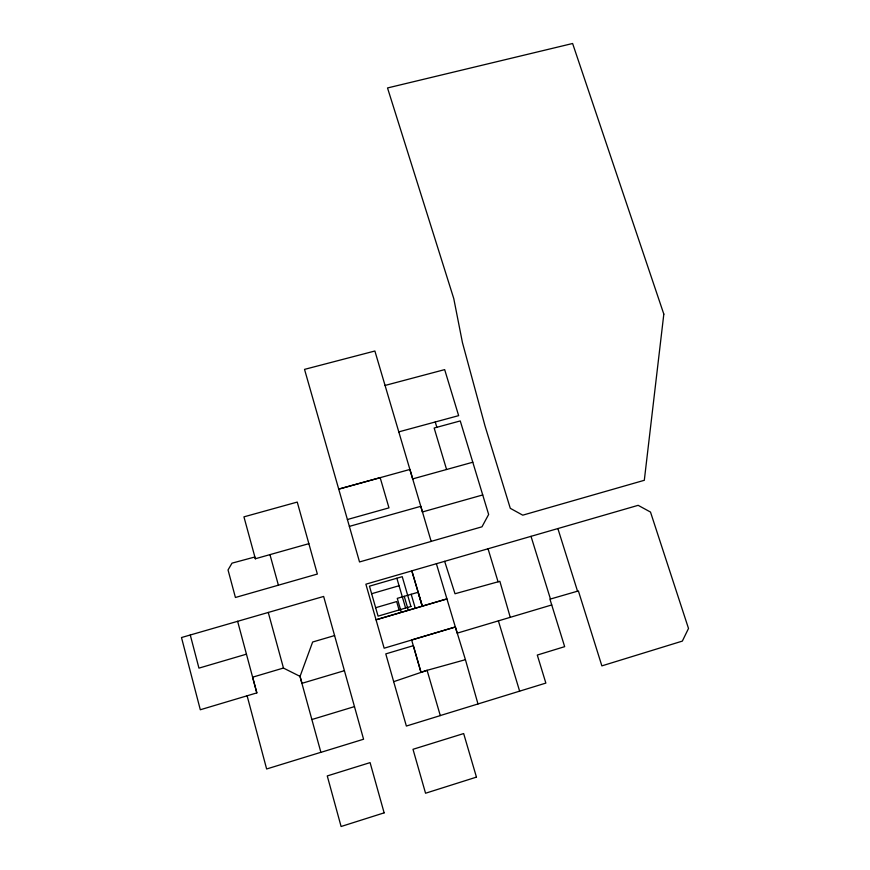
<?xml version="1.0" encoding="UTF-8"?>
<svg xmlns="http://www.w3.org/2000/svg" width="870" height="870" viewBox="0 0 870 870"><rect width="100%" height="100%" fill="white"/><g stroke="black" fill="none" stroke-linecap="round" stroke-linejoin="round"><path stroke-width="1.3" d="M344.411 670.672L301.955 683.32L300.052 676.381L312.645 642.016L334.591 635.568M465.428 659.678L455.358 626.965L411.64 639.972L420.971 672.347L427.083 670.281L440.296 715.608L406.366 726.048L393.686 681.678L427.148 670.313L465.428 659.678L477.989 703.971M320.834 752.322L266.633 768.982L247.113 695.793M440.231 715.575L545.86 683.091L537.29 655.056L564.663 646.66L549.938 599.18L578.387 590.937L601.866 665.876L682.341 641.103L688.507 628.466L650.499 512.06L638.156 505.329L411.793 570.84L422.244 606.151L446.93 598.908L376.036 619.799L422.309 606.183L411.858 570.872L365.878 584.194L384.148 648.204L455.412 626.998M311.884 719.523L354.471 706.614L323.64 596.45L181.493 637.536L200.307 709.757L256.835 692.89L237.619 621.289M551.732 604.954L457.196 633.153L436.392 563.738M375.655 607.717L396.655 601.572L399.091 609.968M246.438 654.175L198.947 668.127L190.269 635.002M371.642 593.721L399.058 585.738M444.657 561.357L455.01 593.753L499.858 581.312L510.255 617.319M308.861 543.674L255.312 558.757L254.823 557.007L232.007 563.151L228.038 569.959L235.422 597.483L317.354 574.048L297.246 502.077L243.937 516.856L255.378 558.79M431.107 541.39L481.98 526.807L488.646 514.464L460.252 420.928L434.152 428.029L446.582 469.495M422.407 511.962L482.73 494.954M347.402 519.52L359.527 561.955L431.172 541.423L374.883 351.012L304.533 369.38L347.402 519.52L388.977 507.862L380.168 477.673L338.734 489.114L409.911 469.452L412.695 478.946M349.381 526.383L420.775 506.318L422.472 511.995M412.641 478.913L472.791 462.231M398.721 431.89L458.642 415.642L444.668 369.619L384.997 385.464M300.052 676.381L283.413 668.051L252.604 677.186L256.835 692.89M557.877 528.568L577.528 591.176M531.015 536.344L550.46 599.038M488.037 548.785L498.075 581.834M498.379 620.843L519.629 691.139M435.239 421.993L436.849 427.3M422.233 606.205L418.144 592.252L397.264 598.364L401.331 612.35M396.861 578.235L405.616 608.054M411.195 594.286L415.284 608.25M404.235 596.32L408.313 610.305M421.036 672.379L413.348 645.67L385.78 653.892L393.686 681.678M354.471 706.614L363.573 739.228L320.899 752.354L299.987 676.338M269.95 554.625L278.411 585.227M268.254 612.426L283.479 668.084M663.821 314.124L644.311 480.294L522.75 515.17L510.288 508.319L484.992 425.865L462.438 342.584L453.759 298.551L387.52 87.957L572.612 43.5L663.821 314.124M476.455 777.127L425.55 793.233L413 749.298L463.666 733.562L476.455 777.127M384.138 812.852L341.094 826.5L327.261 775.931L370.087 762.62L384.138 812.852M410.934 606.488L378.08 616.145L369.467 586.173L402.234 576.669L410.934 606.488"/></g></svg>
